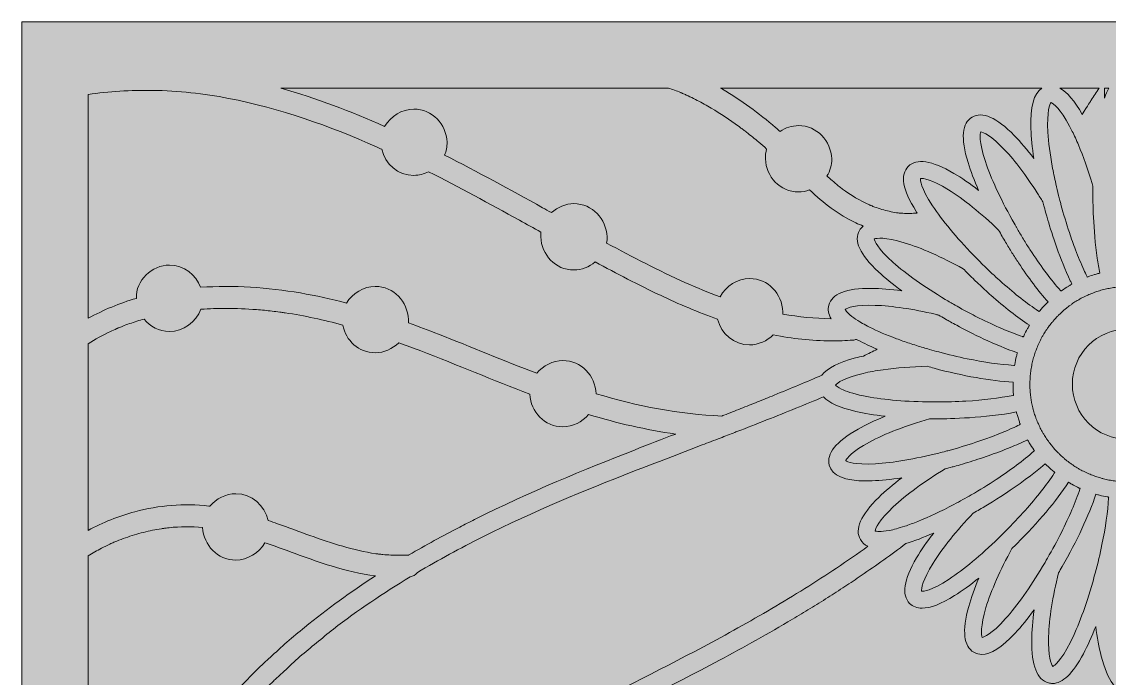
# Model space of a CAD drawing. Extents: x 22 to 978, y -1467 to -33.
# Drawn here: x 21.7 to 491.8, y -316.7 to -32.8 of the extents above; entities that cross this region are included whole.
import ezdxf

# ---------------------------------------------------------------- set-up
doc = ezdxf.new("R2010")
doc.units = 0
doc.header["$MEASUREMENT"] = 0
doc.layers.add('Layer 1', color=7, linetype='Continuous')

# ---------------------------------------------------------------- blocks, each defined once
blk = doc.blocks.new('block 2')
at = {"layer": 'Layer 1', "true_color": 0x9c1c1f}
h = blk.add_hatch(color=244, dxfattribs=at)
h.dxf.hatch_style = 2
h.paths.add_polyline_path([(977.75, -1466.9), (21.7, -1466.9), (21.7, -32.82), (977.75, -32.82)])
at = {"layer": 'Layer 1', "lineweight": 0}
blk.add_lwpolyline([(977.75, -1466.9), (21.7, -1466.9), (21.7, -32.82), (977.75, -32.82), (977.75, -1466.9)], dxfattribs=at)
blk = doc.blocks.new('block 3')
at = {"layer": 'Layer 1', "true_color": 0xf7931d}
h = blk.add_hatch(color=30, dxfattribs=at)
h.dxf.hatch_style = 2
edge = h.paths.add_edge_path()
edge.add_spline(control_points=[(475.89, -189.53), (475.89, -202.69), (486.56, -213.36), (499.72, -213.36), (512.89, -213.36), (523.56, -202.69), (523.56, -189.53), (523.56, -176.37), (512.89, -165.69), (499.72, -165.69), (486.56, -165.69), (475.89, -176.37), (475.89, -189.53)], knot_values=[0, 0, 0, 0, 1, 1, 1, 2, 2, 2, 3, 3, 3, 4, 4, 4, 4], degree=3, periodic=1)
at = {"layer": 'Layer 1', "lineweight": 0}
blk.add_lwpolyline([(21.7, -32.82), (21.7, -1466.9), (977.75, -1466.9), (977.75, -32.82), (21.7, -32.82)], dxfattribs=at)
for points, knots in [([(50.38, -64.25), (59.46, -62.94), (68.77, -62.36), (78.18, -62.5), (89.63, -62.69), (100.19, -63.86), (111.13, -65.95), (133.25, -70.19), (154.97, -77.94), (175.11, -86.94), (175.85, -87.27), (176.58, -87.62), (177.32, -87.95), (178.87, -94.32), (184.26, -99.25), (191.22, -99.25), (193.43, -99.25), (195.61, -98.67), (197.58, -97.66), (210.85, -104.35), (223.9, -111.46), (236.91, -118.64), (239.99, -120.34), (243.08, -122.06), (246.16, -123.77), (246.08, -124.44), (246.03, -125.12), (246.06, -125.81), (246.41, -133.58), (252.36, -140.15), (260.4, -140.15), (263.75, -140.15), (267.03, -138.83), (269.61, -136.68), (278.9, -141.7), (288.27, -146.57), (297.8, -151.1), (305.85, -154.92), (314.11, -158.44), (322.55, -161.44), (324.17, -167.7), (329.51, -172.52), (336.39, -172.52), (340.18, -172.52), (343.88, -170.83), (346.58, -168.17), (354.78, -169.81), (363.11, -170.77), (371.57, -170.81), (374.74, -170.82), (377.91, -170.69), (381.09, -170.46), (381.6, -170.42), (382.1, -170.31), (382.57, -170.14), (382.57, -170.14), (382.58, -170.14), (382.58, -170.14), (382.79, -170.26), (383, -170.38), (383.22, -170.49), (385.67, -171.79), (388.46, -173.09), (391.52, -174.39), (389.6, -175.37), (387.65, -176.35), (385.64, -177.34), (384.44, -177.59), (383.29, -177.87), (382.18, -178.15), (374.79, -180.06), (369.93, -182.56), (367.65, -185.61), (361.1, -188.46), (354.19, -191.34), (346.93, -194.29), (344.58, -195.25), (342.2, -196.2), (339.81, -197.17), (337.4, -198.14), (334.95, -199.16), (332.55, -200.07), (330.15, -201.02), (327.72, -201.98), (325.28, -202.93), (325, -203.05), (324.72, -203.16), (324.43, -203.28), (324.42, -203.28), (324.42, -203.28), (324.42, -203.28), (305.95, -202.62), (287.82, -199), (269.97, -193.63), (269.97, -193.63), (269.97, -193.62), (269.97, -193.62), (269.62, -185.85), (263.67, -179.28), (255.63, -179.28), (251.3, -179.28), (247.09, -181.48), (244.36, -184.82), (230.1, -179.41), (216.05, -173.46), (201.85, -167.91), (197.53, -166.23), (193.2, -164.59), (188.84, -163.01), (188.88, -162.54), (188.89, -162.07), (188.87, -161.59), (188.52, -153.82), (182.56, -147.25), (174.52, -147.25), (169.5, -147.25), (164.64, -150.21), (162.06, -154.49), (155.5, -152.73), (148.88, -151.24), (142.17, -150.09), (127.88, -147.66), (113.39, -146.65), (98.96, -147.64), (96.93, -142.12), (91.91, -138.05), (85.58, -138.05), (78.08, -138.05), (70.9, -144.64), (71.24, -152.39), (71.24, -152.4), (71.24, -152.41), (71.25, -152.42), (64, -154.56), (56.98, -157.4), (50.38, -161.04), (50.38, -161.04), (50.38, -64.25), (50.38, -64.25)], [0, 0, 0, 0, 1, 1, 1, 2, 2, 2, 3, 3, 3, 4, 4, 4, 5, 5, 5, 6, 6, 6, 7, 7, 7, 8, 8, 8, 9, 9, 9, 10, 10, 10, 11, 11, 11, 12, 12, 12, 13, 13, 13, 14, 14, 14, 15, 15, 15, 16, 16, 16, 17, 17, 17, 18, 18, 18, 19, 19, 19, 20, 20, 20, 21, 21, 21, 22, 22, 22, 23, 23, 23, 24, 24, 24, 25, 25, 25, 26, 26, 26, 27, 27, 27, 28, 28, 28, 29, 29, 29, 30, 30, 30, 31, 31, 31, 32, 32, 32, 33, 33, 33, 34, 34, 34, 35, 35, 35, 36, 36, 36, 37, 37, 37, 38, 38, 38, 39, 39, 39, 40, 40, 40, 41, 41, 41, 42, 42, 42, 43, 43, 43, 44, 44, 44, 45, 45, 45, 46, 46, 46, 46]), ([(301.23, -61.5), (303.02, -62.06), (304.78, -62.71), (306.51, -63.41), (306.53, -63.42), (306.55, -63.43), (306.58, -63.44), (306.59, -63.44), (306.6, -63.44), (306.61, -63.45), (306.63, -63.45), (306.65, -63.46), (306.67, -63.47), (306.68, -63.47), (306.68, -63.48), (306.69, -63.48), (306.71, -63.49), (306.73, -63.49), (306.74, -63.51), (306.75, -63.51), (306.75, -63.51), (306.75, -63.51), (306.76, -63.51), (306.78, -63.52), (306.79, -63.53), (306.8, -63.53), (306.81, -63.54), (306.82, -63.54), (306.85, -63.55), (306.87, -63.56), (306.88, -63.57), (306.9, -63.57), (306.91, -63.58), (306.92, -63.58), (306.93, -63.59), (306.94, -63.59), (306.94, -63.59), (307.09, -63.66), (307.23, -63.71), (307.39, -63.78), (307.92, -64.02), (308.45, -64.26), (308.98, -64.51), (310.03, -64.99), (311.09, -65.5), (312.13, -66.02), (314.21, -67.07), (316.27, -68.17), (318.29, -69.33), (322.35, -71.66), (326.27, -74.19), (330.06, -76.91), (330.93, -77.52), (331.78, -78.15), (332.64, -78.78), (333.09, -79.11), (333.54, -79.46), (334, -79.79), (334.22, -79.97), (334.45, -80.14), (334.67, -80.31), (334.67, -80.31), (334.68, -80.31), (334.68, -80.31), (334.68, -80.31), (334.69, -80.31), (334.7, -80.33), (334.73, -80.35), (334.75, -80.37), (334.77, -80.38), (334.79, -80.4), (334.8, -80.41), (334.81, -80.41), (334.83, -80.42), (334.84, -80.44), (334.86, -80.45), (334.89, -80.47), (334.91, -80.49), (334.93, -80.5), (334.93, -80.5), (334.96, -80.53), (334.96, -80.53), (334.97, -80.54), (334.98, -80.55), (334.99, -80.55), (335.01, -80.57), (335.02, -80.59), (335.05, -80.61), (336.83, -82), (338.59, -83.43), (340.33, -84.88), (341.49, -85.85), (342.62, -86.84), (343.74, -87.85), (343.32, -89.19), (343.11, -90.61), (343.18, -92.07), (343.53, -99.84), (349.48, -106.41), (357.52, -106.41), (359.13, -106.41), (360.73, -106.09), (362.24, -105.53), (368.26, -111.11), (374.77, -116.23), (382.23, -119.75), (383.31, -120.25), (384.4, -120.73), (385.49, -121.17), (384.82, -121.7), (384.26, -122.34), (383.83, -123.09), (381.27, -127.53), (383.98, -133.39), (392.12, -140.99), (394.89, -143.57), (398.28, -146.33), (402.12, -149.16), (397.41, -148.51), (393.02, -148.15), (389.13, -148.11), (378.13, -148.01), (371.9, -150.45), (370.59, -155.35), (370.06, -157.3), (370.39, -159.25), (371.57, -161.21), (364.55, -161.15), (357.59, -160.43), (350.72, -159.19), (350.73, -158.86), (350.75, -158.52), (350.73, -158.18), (350.38, -150.41), (344.43, -143.84), (336.39, -143.84), (331.13, -143.84), (326.03, -147.09), (323.57, -151.71), (318.54, -149.87), (313.58, -147.83), (308.7, -145.64), (297.08, -140.43), (285.76, -134.58), (274.55, -128.51), (274.71, -127.63), (274.78, -126.73), (274.74, -125.81), (274.39, -118.04), (268.44, -111.47), (260.4, -111.47), (256.83, -111.47), (253.35, -112.97), (250.7, -115.36), (249.41, -114.64), (248.12, -113.92), (246.83, -113.21), (232.82, -105.45), (218.78, -97.73), (204.5, -90.48), (205.25, -88.75), (205.65, -86.87), (205.56, -84.91), (205.21, -77.14), (199.26, -70.57), (191.22, -70.57), (186.09, -70.57), (181.12, -73.66), (178.59, -78.08), (164, -71.6), (149.05, -65.85), (133.69, -61.5), (133.69, -61.5), (301.23, -61.5), (301.23, -61.5)], [0, 0, 0, 0, 1, 1, 1, 2, 2, 2, 3, 3, 3, 4, 4, 4, 5, 5, 5, 6, 6, 6, 7, 7, 7, 8, 8, 8, 9, 9, 9, 10, 10, 10, 11, 11, 11, 12, 12, 12, 13, 13, 13, 14, 14, 14, 15, 15, 15, 16, 16, 16, 17, 17, 17, 18, 18, 18, 19, 19, 19, 20, 20, 20, 21, 21, 21, 22, 22, 22, 23, 23, 23, 24, 24, 24, 25, 25, 25, 26, 26, 26, 27, 27, 27, 28, 28, 28, 29, 29, 29, 30, 30, 30, 31, 31, 31, 32, 32, 32, 33, 33, 33, 34, 34, 34, 35, 35, 35, 36, 36, 36, 37, 37, 37, 38, 38, 38, 39, 39, 39, 40, 40, 40, 41, 41, 41, 42, 42, 42, 43, 43, 43, 44, 44, 44, 45, 45, 45, 46, 46, 46, 47, 47, 47, 48, 48, 48, 49, 49, 49, 50, 50, 50, 51, 51, 51, 52, 52, 52, 53, 53, 53, 54, 54, 54, 55, 55, 55, 56, 56, 56, 57, 57, 57, 58, 58, 58, 58]), ([(462.76, -61.5), (459.22, -63.83), (457.64, -69.62), (457.96, -79.11), (458.09, -82.91), (458.54, -87.24), (459.26, -91.96), (456.39, -88.17), (453.53, -84.81), (450.8, -82.04), (443.11, -74.2), (436.97, -71.51), (432.58, -74.05), (428.13, -76.61), (427.56, -83.03), (430.81, -93.69), (431.91, -97.32), (433.47, -101.39), (435.39, -105.76), (431.62, -102.84), (428, -100.34), (424.66, -98.36), (415.18, -92.79), (408.56, -91.77), (404.98, -95.36), (401.35, -98.99), (402.46, -105.35), (408.35, -114.79), (408.5, -115.03), (408.65, -115.27), (408.8, -115.51), (407.76, -115.61), (406.72, -115.68), (405.67, -115.7), (404.65, -115.72), (403.65, -115.7), (402.65, -115.65), (402.11, -115.62), (401.57, -115.58), (401.03, -115.52), (400.76, -115.5), (400.5, -115.46), (400.23, -115.43), (400.18, -115.43), (400.13, -115.43), (400.09, -115.43), (400.08, -115.42), (400.07, -115.42), (400.06, -115.42), (400.06, -115.42), (400, -115.42), (400, -115.42), (399.97, -115.41), (399.95, -115.41), (399.93, -115.41), (399.92, -115.4), (399.9, -115.4), (399.89, -115.4), (397.75, -115.04), (395.64, -114.57), (393.55, -113.95), (392.5, -113.64), (391.47, -113.29), (390.45, -112.92), (389.93, -112.73), (389.42, -112.53), (388.92, -112.33), (388.92, -112.33), (388.92, -112.33), (388.91, -112.33), (388.91, -112.33), (388.91, -112.33), (388.9, -112.32), (388.9, -112.32), (388.89, -112.32), (388.89, -112.32), (388.89, -112.32), (388.88, -112.32), (388.88, -112.31), (388.87, -112.31), (388.87, -112.31), (388.86, -112.3), (388.84, -112.3), (388.82, -112.29), (388.79, -112.28), (388.77, -112.26), (388.74, -112.25), (388.7, -112.23), (388.67, -112.21), (388.63, -112.2), (388.59, -112.18), (388.58, -112.18), (388.58, -112.18), (388.57, -112.18), (388.56, -112.18), (388.54, -112.17), (388.53, -112.17), (388.37, -112.09), (388.21, -112.02), (388.17, -112), (384.04, -110.16), (380.14, -107.83), (376.51, -105.15), (376.39, -105.06), (376.07, -104.81), (375.83, -104.64), (375.79, -104.61), (375.75, -104.58), (375.72, -104.56), (375.72, -104.56), (375.71, -104.56), (375.71, -104.55), (375.68, -104.53), (375.66, -104.52), (375.65, -104.51), (375.63, -104.49), (375.61, -104.48), (375.6, -104.47), (375.29, -104.23), (375.01, -103.99), (374.71, -103.76), (373.81, -103.04), (372.92, -102.29), (372.05, -101.52), (371.28, -100.86), (370.53, -100.18), (369.78, -99.49), (371.18, -97.31), (371.98, -94.76), (371.86, -92.07), (371.51, -84.3), (365.56, -77.73), (357.52, -77.73), (354.69, -77.73), (351.91, -78.67), (349.56, -80.25), (348.9, -79.67), (348.25, -79.1), (347.58, -78.53), (340.35, -72.43), (332.73, -66.74), (324.58, -61.93), (324.34, -61.79), (324.1, -61.65), (323.85, -61.5), (323.85, -61.5), (462.76, -61.5), (462.76, -61.5)], [0, 0, 0, 0, 1, 1, 1, 2, 2, 2, 3, 3, 3, 4, 4, 4, 5, 5, 5, 6, 6, 6, 7, 7, 7, 8, 8, 8, 9, 9, 9, 10, 10, 10, 11, 11, 11, 12, 12, 12, 13, 13, 13, 14, 14, 14, 15, 15, 15, 16, 16, 16, 17, 17, 17, 18, 18, 18, 19, 19, 19, 20, 20, 20, 21, 21, 21, 22, 22, 22, 23, 23, 23, 24, 24, 24, 25, 25, 25, 26, 26, 26, 27, 27, 27, 28, 28, 28, 29, 29, 29, 30, 30, 30, 31, 31, 31, 32, 32, 32, 33, 33, 33, 34, 34, 34, 35, 35, 35, 36, 36, 36, 37, 37, 37, 38, 38, 38, 39, 39, 39, 40, 40, 40, 41, 41, 41, 42, 42, 42, 43, 43, 43, 44, 44, 44, 45, 45, 45, 46, 46, 46, 47, 47, 47, 48, 48, 48, 49, 49, 49, 49]), ([(487.52, -61.5), (486.36, -63.23), (485.2, -64.95), (484.07, -66.7), (483.87, -67.03), (482.49, -69.12), (480.2, -72.88), (476.89, -67.06), (473.64, -63.26), (470.51, -61.5), (470.51, -61.5), (487.52, -61.5), (487.52, -61.5)], [0, 0, 0, 0, 1, 1, 1, 2, 2, 2, 3, 3, 3, 4, 4, 4, 4]), ([(491.69, -61.5), (491, -62.73), (490.37, -64.15), (489.78, -65.79), (489.77, -64.36), (489.76, -62.93), (489.77, -61.5), (489.77, -61.5), (491.69, -61.5), (491.69, -61.5)], [0, 0, 0, 0, 1, 1, 1, 2, 2, 2, 3, 3, 3, 3]), ([(466.69, -67.72), (467.71, -68.1), (470.66, -70.45), (474.71, -78.01), (475.09, -78.71), (475.47, -79.46), (475.85, -80.22), (476.76, -82.05), (477.66, -84.01), (478.54, -86.09), (480.64, -91.07), (482.64, -96.72), (484.43, -102.75), (484.55, -103.15), (484.67, -103.55), (484.79, -103.95), (484.77, -104.99), (484.76, -106.03), (484.76, -107.08), (484.76, -109.77), (484.87, -122.58), (486.64, -135.06), (486.94, -137.24), (487.31, -139.42), (487.73, -141.53), (487.22, -141.66), (486.71, -141.79), (486.21, -141.95), (485.95, -142.01), (485.68, -142.09), (485.42, -142.17), (484.5, -142.44), (483.6, -142.74), (482.71, -143.07), (482.59, -143.1), (482.48, -143.16), (482.36, -143.2), (482.3, -143.09), (482.26, -143), (482.2, -142.89), (481.75, -141.99), (481.31, -141.05), (480.86, -140.09), (479.64, -137.41), (478.42, -134.5), (477.25, -131.41), (476.34, -129.03), (475.45, -126.54), (474.6, -123.97), (473.31, -120.09), (472.08, -116.04), (470.98, -111.88), (470.81, -111.27), (470.67, -110.68), (470.52, -110.08), (470.33, -109.35), (470.13, -108.63), (469.95, -107.91), (469.53, -106.22), (469.13, -104.56), (468.77, -102.92), (468.17, -100.31), (467.66, -97.78), (467.21, -95.33), (466.22, -89.94), (465.58, -84.98), (465.33, -80.63), (464.78, -71.22), (466.24, -68.36), (466.69, -67.72)], [0, 0, 0, 0, 1, 1, 1, 2, 2, 2, 3, 3, 3, 4, 4, 4, 5, 5, 5, 6, 6, 6, 7, 7, 7, 8, 8, 8, 9, 9, 9, 10, 10, 10, 11, 11, 11, 12, 12, 12, 13, 13, 13, 14, 14, 14, 15, 15, 15, 16, 16, 16, 17, 17, 17, 18, 18, 18, 19, 19, 19, 20, 20, 20, 21, 21, 21, 22, 22, 22, 23, 23, 23, 23]), ([(463.44, -111.89), (463.6, -112.51), (463.77, -113.14), (463.94, -113.76), (464.15, -114.56), (464.61, -116.25), (465.3, -118.55), (467.14, -124.8), (470.6, -135.52), (475, -144.8), (475.24, -145.29), (475.48, -145.79), (475.72, -146.29), (475.31, -146.52), (474.9, -146.75), (474.49, -146.98), (474.44, -147.02), (474.38, -147.05), (474.33, -147.08), (473.29, -147.71), (472.28, -148.38), (471.28, -149.08), (471.18, -149.16), (471.08, -149.22), (470.98, -149.3), (470.89, -149.2), (470.81, -149.12), (470.73, -149.02), (466.8, -144.56), (462.61, -138.96), (458.49, -132.71), (458.07, -132.07), (457.64, -131.42), (457.22, -130.76), (456.26, -129.27), (455.31, -127.74), (454.36, -126.18), (453.52, -124.8), (452.68, -123.39), (451.85, -121.96), (451.76, -121.78), (451.66, -121.61), (451.56, -121.44), (450.97, -120.42), (450.4, -119.4), (449.85, -118.4), (444.66, -109.06), (440.69, -100.43), (438.32, -93.25), (435.34, -84.3), (436.02, -81.15), (436.29, -80.41), (437.37, -80.52), (440.83, -82.03), (446.7, -88.28), (451.15, -93.02), (455.97, -99.4), (460.65, -106.72), (461.48, -108.03), (462.32, -109.37), (463.15, -110.74), (463.24, -111.12), (463.35, -111.51), (463.44, -111.89)], [0, 0, 0, 0, 1, 1, 1, 2, 2, 2, 3, 3, 3, 4, 4, 4, 5, 5, 5, 6, 6, 6, 7, 7, 7, 8, 8, 8, 9, 9, 9, 10, 10, 10, 11, 11, 11, 12, 12, 12, 13, 13, 13, 14, 14, 14, 15, 15, 15, 16, 16, 16, 17, 17, 17, 18, 18, 18, 19, 19, 19, 20, 20, 20, 21, 21, 21, 21]), ([(410.22, -100.55), (411.28, -100.38), (415.01, -100.94), (422.3, -105.45), (428.81, -109.49), (436.42, -115.62), (444.01, -122.89), (444.51, -123.79), (445.02, -124.7), (445.54, -125.61), (446.03, -126.45), (446.52, -127.28), (447.02, -128.11), (447.93, -129.65), (448.86, -131.17), (449.79, -132.66), (450.74, -134.16), (451.68, -135.63), (452.63, -137.07), (456.91, -143.53), (461.25, -149.31), (465.37, -153.96), (464.99, -154.34), (464.61, -154.71), (464.24, -155.09), (463.38, -155.97), (462.56, -156.88), (461.78, -157.82), (461.7, -157.91), (461.62, -158.01), (461.53, -158.1), (461.43, -158.04), (461.34, -157.97), (461.23, -157.9), (456.41, -154.69), (451.06, -150.5), (445.61, -145.69), (445.47, -145.57), (445.32, -145.45), (445.19, -145.32), (444.14, -144.38), (443.08, -143.43), (442.03, -142.45), (440.86, -141.37), (439.69, -140.26), (438.53, -139.14), (437.69, -138.32), (436.83, -137.49), (436, -136.66), (435.02, -135.67), (434.06, -134.7), (433.13, -133.72), (425.7, -126.05), (419.65, -118.73), (415.49, -112.42), (410.3, -104.55), (410.14, -101.33), (410.22, -100.55)], [0, 0, 0, 0, 1, 1, 1, 2, 2, 2, 3, 3, 3, 4, 4, 4, 5, 5, 5, 6, 6, 6, 7, 7, 7, 8, 8, 8, 9, 9, 9, 10, 10, 10, 11, 11, 11, 12, 12, 12, 13, 13, 13, 14, 14, 14, 15, 15, 15, 16, 16, 16, 17, 17, 17, 18, 18, 18, 19, 19, 19, 19]), ([(428.66, -139.59), (429.38, -140.33), (430.1, -141.07), (430.85, -141.8), (431.79, -142.74), (432.72, -143.66), (433.66, -144.57), (434.82, -145.68), (435.97, -146.78), (437.13, -147.86), (438.32, -148.95), (439.5, -150.03), (440.69, -151.07), (446.47, -156.19), (452.15, -160.63), (457.32, -164.05), (457.05, -164.51), (456.79, -164.98), (456.52, -165.45), (455.93, -166.51), (455.37, -167.6), (454.85, -168.72), (454.8, -168.83), (454.75, -168.95), (454.69, -169.05), (454.58, -169.01), (454.47, -168.98), (454.36, -168.95), (448.73, -167.05), (442.31, -164.3), (435.63, -160.95), (434.45, -160.36), (433.27, -159.76), (432.08, -159.14), (430.59, -158.35), (429.1, -157.54), (427.6, -156.71), (426.57, -156.12), (425.52, -155.55), (424.48, -154.95), (424.07, -154.71), (423.66, -154.47), (423.25, -154.22), (422.48, -153.77), (421.71, -153.32), (420.96, -152.86), (411.8, -147.37), (404.04, -141.88), (398.4, -136.85), (391.36, -130.58), (390.37, -127.53), (390.24, -126.75), (391.22, -126.31), (394.97, -125.88), (403.18, -128.36), (410.51, -130.57), (419.45, -134.52), (428.66, -139.59)], [0, 0, 0, 0, 1, 1, 1, 2, 2, 2, 3, 3, 3, 4, 4, 4, 5, 5, 5, 6, 6, 6, 7, 7, 7, 8, 8, 8, 9, 9, 9, 10, 10, 10, 11, 11, 11, 12, 12, 12, 13, 13, 13, 14, 14, 14, 15, 15, 15, 16, 16, 16, 17, 17, 17, 18, 18, 18, 19, 19, 19, 19]), ([(489.48, -148.6), (490.23, -148.41), (491, -148.25), (491.76, -148.1), (492.21, -148.02), (492.65, -147.93), (493.09, -147.86), (493.86, -147.74), (494.65, -147.63), (495.43, -147.55), (495.88, -147.51), (496.33, -147.48), (496.78, -147.45), (497.54, -147.4), (498.31, -147.37), (499.08, -147.35), (499.29, -147.35), (499.51, -147.34), (499.72, -147.34), (499.97, -147.34), (500.21, -147.35), (500.45, -147.36), (501.23, -147.37), (501.99, -147.41), (502.75, -147.45), (503.2, -147.49), (503.65, -147.52), (504.1, -147.57), (504.89, -147.64), (505.67, -147.75), (506.45, -147.87), (506.89, -147.95), (507.33, -148.03), (507.77, -148.11), (508.55, -148.27), (509.3, -148.43), (510.06, -148.62), (510.48, -148.72), (510.89, -148.85), (511.31, -148.96), (512.07, -149.18), (512.8, -149.41), (513.54, -149.67), (513.97, -149.82), (514.39, -149.98), (514.81, -150.14), (515.55, -150.42), (516.27, -150.72), (516.99, -151.05), (517.4, -151.23), (517.81, -151.42), (518.21, -151.61), (518.42, -151.72), (518.63, -151.82), (518.83, -151.93), (519.32, -152.18), (519.81, -152.43), (520.29, -152.7), (520.66, -152.91), (521.04, -153.13), (521.41, -153.35), (522.08, -153.75), (522.74, -154.17), (523.39, -154.61), (523.76, -154.86), (524.12, -155.13), (524.49, -155.4), (524.59, -155.47), (524.71, -155.55), (524.81, -155.63), (525.34, -156.02), (525.85, -156.42), (526.36, -156.83), (526.7, -157.12), (527.05, -157.42), (527.39, -157.71), (527.97, -158.22), (528.54, -158.73), (529.08, -159.27), (529.4, -159.58), (529.72, -159.89), (530.02, -160.21), (530.57, -160.77), (531.09, -161.34), (531.6, -161.93), (531.7, -162.05), (531.82, -162.18), (531.92, -162.3), (532.11, -162.52), (532.3, -162.75), (532.48, -162.97), (532.98, -163.58), (533.44, -164.2), (533.91, -164.84), (534.17, -165.21), (534.44, -165.57), (534.7, -165.94), (535.13, -166.58), (535.55, -167.24), (535.94, -167.91), (536.17, -168.29), (536.38, -168.67), (536.59, -169.04), (536.97, -169.72), (537.34, -170.42), (537.68, -171.12), (537.88, -171.53), (538.06, -171.94), (538.24, -172.35), (538.57, -173.07), (538.86, -173.78), (539.15, -174.53), (539.31, -174.95), (539.47, -175.37), (539.61, -175.8), (539.87, -176.54), (540.1, -177.27), (540.31, -178.03), (540.43, -178.45), (540.55, -178.86), (540.65, -179.28), (540.84, -180.04), (541.01, -180.8), (541.15, -181.57), (541.24, -182.01), (541.32, -182.45), (541.39, -182.89), (541.48, -183.45), (541.55, -183.99), (541.62, -184.56), (541.64, -184.79), (541.68, -185.01), (541.7, -185.24), (541.74, -185.69), (541.77, -186.14), (541.8, -186.58), (541.86, -187.36), (541.9, -188.14), (541.91, -188.93), (541.91, -189.13), (541.91, -189.33), (541.91, -189.53), (541.91, -189.78), (541.91, -190.02), (541.9, -190.26), (541.89, -191.03), (541.85, -191.8), (541.8, -192.56), (541.76, -193.01), (541.73, -193.46), (541.69, -193.91), (541.69, -193.94), (541.69, -193.97), (541.68, -194), (541.6, -194.76), (541.49, -195.5), (541.38, -196.25), (541.3, -196.7), (541.23, -197.14), (541.14, -197.58), (540.99, -198.35), (540.82, -199.11), (540.63, -199.86), (540.57, -200.12), (540.5, -200.37), (540.43, -200.62), (540.39, -200.78), (540.34, -200.94), (540.29, -201.12), (540.07, -201.87), (539.84, -202.62), (539.58, -203.34), (539.43, -203.77), (539.28, -204.2), (539.11, -204.62), (538.84, -205.35), (538.53, -206.08), (538.21, -206.8), (538.02, -207.21), (537.84, -207.62), (537.64, -208.02), (537.3, -208.73), (536.92, -209.42), (536.55, -210.09), (536.34, -210.47), (536.12, -210.85), (535.9, -211.21), (535.5, -211.88), (535.08, -212.54), (534.64, -213.19), (534.39, -213.56), (534.12, -213.93), (533.86, -214.29), (533.4, -214.93), (532.92, -215.55), (532.42, -216.16), (532.13, -216.51), (531.84, -216.85), (531.54, -217.2), (531.03, -217.78), (530.5, -218.35), (529.96, -218.92), (529.65, -219.23), (529.33, -219.55), (529.02, -219.86), (528.46, -220.39), (527.9, -220.91), (527.33, -221.4), (526.98, -221.7), (526.64, -222), (526.28, -222.28), (525.67, -222.78), (525.05, -223.25), (524.41, -223.72), (524.05, -223.98), (523.68, -224.24), (523.31, -224.5), (522.66, -224.93), (522, -225.35), (521.33, -225.75), (520.97, -225.97), (520.59, -226.18), (520.21, -226.39), (519.53, -226.78), (518.84, -227.14), (518.14, -227.48), (517.74, -227.69), (517.32, -227.87), (516.9, -228.05), (516.19, -228.37), (515.47, -228.67), (514.72, -228.96), (514.3, -229.12), (513.88, -229.27), (513.45, -229.42), (512.74, -229.66), (512, -229.89), (511.25, -230.1), (510.83, -230.23), (510.4, -230.35), (509.97, -230.46), (509.22, -230.65), (508.45, -230.81), (507.69, -230.95), (507.24, -231.04), (506.8, -231.13), (506.36, -231.19), (505.58, -231.32), (504.8, -231.42), (504.02, -231.51), (503.57, -231.55), (503.12, -231.58), (502.67, -231.61), (501.9, -231.66), (501.14, -231.69), (500.36, -231.71), (500.15, -231.71), (499.93, -231.72), (499.72, -231.72), (499.48, -231.72), (499.24, -231.71), (499, -231.7), (498.22, -231.69), (497.46, -231.65), (496.69, -231.61), (496.24, -231.57), (495.79, -231.54), (495.35, -231.5), (494.56, -231.41), (493.78, -231.31), (493, -231.18), (492.55, -231.11), (492.11, -231.03), (491.67, -230.95), (490.9, -230.79), (490.14, -230.63), (489.39, -230.44), (488.96, -230.32), (488.53, -230.21), (488.1, -230.08), (487.36, -229.87), (486.63, -229.64), (485.91, -229.39), (485.48, -229.23), (485.06, -229.08), (484.64, -228.92), (483.9, -228.64), (483.17, -228.34), (482.46, -228.01), (482.05, -227.83), (481.64, -227.65), (481.23, -227.45), (480.53, -227.1), (479.84, -226.73), (479.16, -226.36), (478.77, -226.14), (478.39, -225.92), (478, -225.69), (477.34, -225.3), (476.7, -224.87), (476.06, -224.44), (475.69, -224.2), (475.33, -223.93), (474.96, -223.66), (474.32, -223.2), (473.7, -222.72), (473.09, -222.23), (472.74, -221.94), (472.4, -221.64), (472.06, -221.35), (471.48, -220.84), (470.92, -220.32), (470.36, -219.79), (470.05, -219.48), (469.73, -219.17), (469.43, -218.85), (468.88, -218.29), (468.36, -217.71), (467.85, -217.13), (467.55, -216.79), (467.26, -216.44), (466.97, -216.09), (466.47, -215.48), (466, -214.86), (465.54, -214.21), (465.28, -213.85), (465.01, -213.49), (464.75, -213.11), (464.32, -212.46), (463.9, -211.81), (463.5, -211.14), (463.28, -210.77), (463.07, -210.39), (462.86, -210.02), (462.48, -209.34), (462.11, -208.64), (461.77, -207.94), (461.57, -207.54), (461.39, -207.12), (461.2, -206.71), (460.88, -205.99), (460.58, -205.28), (460.3, -204.53), (460.13, -204.11), (459.98, -203.69), (459.84, -203.26), (459.82, -203.2), (459.79, -203.13), (459.77, -203.07), (459.54, -202.4), (459.33, -201.72), (459.14, -201.03), (459.02, -200.61), (458.9, -200.2), (458.8, -199.78), (458.6, -199.02), (458.44, -198.26), (458.3, -197.49), (458.27, -197.37), (458.25, -197.23), (458.23, -197.11), (458.16, -196.8), (458.11, -196.48), (458.06, -196.16), (457.94, -195.39), (457.83, -194.61), (457.74, -193.82), (457.71, -193.37), (457.68, -192.92), (457.65, -192.47), (457.59, -191.7), (457.55, -190.92), (457.54, -190.13), (457.54, -189.93), (457.53, -189.73), (457.53, -189.53), (457.53, -189.53), (457.53, -189.53), (457.53, -189.52), (457.53, -189.28), (457.54, -189.04), (457.55, -188.8), (457.56, -188.03), (457.6, -187.26), (457.65, -186.5), (457.69, -186.05), (457.72, -185.6), (457.75, -185.15), (457.84, -184.37), (457.94, -183.58), (458.07, -182.81), (458.15, -182.36), (458.22, -181.92), (458.31, -181.48), (458.46, -180.7), (458.62, -179.95), (458.81, -179.19), (458.92, -178.77), (459.04, -178.36), (459.16, -177.94), (459.38, -177.19), (459.61, -176.45), (459.87, -175.71), (460.02, -175.28), (460.17, -174.86), (460.33, -174.44), (460.61, -173.71), (460.92, -172.98), (461.24, -172.26), (461.42, -171.85), (461.62, -171.44), (461.81, -171.04), (462.15, -170.33), (462.52, -169.64), (462.9, -168.96), (463.12, -168.58), (463.34, -168.19), (463.57, -167.82), (463.96, -167.16), (464.38, -166.51), (464.81, -165.87), (465.06, -165.49), (465.33, -165.13), (465.59, -164.77), (466.05, -164.13), (466.53, -163.51), (467.03, -162.89), (467.31, -162.55), (467.61, -162.21), (467.91, -161.86), (468.42, -161.28), (468.95, -160.7), (469.48, -160.14), (469.8, -159.82), (470.11, -159.52), (470.43, -159.2), (470.8, -158.84), (471.19, -158.48), (471.58, -158.12), (471.76, -157.97), (471.94, -157.81), (472.12, -157.65), (472.47, -157.36), (472.81, -157.06), (473.17, -156.78), (473.78, -156.28), (474.4, -155.81), (475.04, -155.34), (475.4, -155.08), (475.77, -154.81), (476.14, -154.56), (476.73, -154.16), (477.32, -153.78), (477.94, -153.41), (477.98, -153.38), (478.03, -153.35), (478.08, -153.32), (478.46, -153.09), (478.85, -152.87), (479.24, -152.66), (479.91, -152.28), (480.61, -151.92), (481.31, -151.57), (481.72, -151.37), (482.13, -151.19), (482.54, -151.01), (482.9, -150.85), (483.25, -150.68), (483.61, -150.54), (483.99, -150.39), (484.35, -150.24), (484.72, -150.1), (485.14, -149.94), (485.56, -149.79), (486, -149.64), (486.73, -149.38), (487.47, -149.16), (488.22, -148.94), (488.64, -148.82), (489.05, -148.71), (489.48, -148.6)], [0, 0, 0, 0, 1, 1, 1, 2, 2, 2, 3, 3, 3, 4, 4, 4, 5, 5, 5, 6, 6, 6, 7, 7, 7, 8, 8, 8, 9, 9, 9, 10, 10, 10, 11, 11, 11, 12, 12, 12, 13, 13, 13, 14, 14, 14, 15, 15, 15, 16, 16, 16, 17, 17, 17, 18, 18, 18, 19, 19, 19, 20, 20, 20, 21, 21, 21, 22, 22, 22, 23, 23, 23, 24, 24, 24, 25, 25, 25, 26, 26, 26, 27, 27, 27, 28, 28, 28, 29, 29, 29, 30, 30, 30, 31, 31, 31, 32, 32, 32, 33, 33, 33, 34, 34, 34, 35, 35, 35, 36, 36, 36, 37, 37, 37, 38, 38, 38, 39, 39, 39, 40, 40, 40, 41, 41, 41, 42, 42, 42, 43, 43, 43, 44, 44, 44, 45, 45, 45, 46, 46, 46, 47, 47, 47, 48, 48, 48, 49, 49, 49, 50, 50, 50, 51, 51, 51, 52, 52, 52, 53, 53, 53, 54, 54, 54, 55, 55, 55, 56, 56, 56, 57, 57, 57, 58, 58, 58, 59, 59, 59, 60, 60, 60, 61, 61, 61, 62, 62, 62, 63, 63, 63, 64, 64, 64, 65, 65, 65, 66, 66, 66, 67, 67, 67, 68, 68, 68, 69, 69, 69, 70, 70, 70, 71, 71, 71, 72, 72, 72, 73, 73, 73, 74, 74, 74, 75, 75, 75, 76, 76, 76, 77, 77, 77, 78, 78, 78, 79, 79, 79, 80, 80, 80, 81, 81, 81, 82, 82, 82, 83, 83, 83, 84, 84, 84, 85, 85, 85, 86, 86, 86, 87, 87, 87, 88, 88, 88, 89, 89, 89, 90, 90, 90, 91, 91, 91, 92, 92, 92, 93, 93, 93, 94, 94, 94, 95, 95, 95, 96, 96, 96, 97, 97, 97, 98, 98, 98, 99, 99, 99, 100, 100, 100, 101, 101, 101, 102, 102, 102, 103, 103, 103, 104, 104, 104, 105, 105, 105, 106, 106, 106, 107, 107, 107, 108, 108, 108, 109, 109, 109, 110, 110, 110, 111, 111, 111, 112, 112, 112, 113, 113, 113, 114, 114, 114, 115, 115, 115, 116, 116, 116, 117, 117, 117, 118, 118, 118, 119, 119, 119, 120, 120, 120, 121, 121, 121, 122, 122, 122, 123, 123, 123, 124, 124, 124, 125, 125, 125, 126, 126, 126, 127, 127, 127, 128, 128, 128, 129, 129, 129, 130, 130, 130, 131, 131, 131, 132, 132, 132, 133, 133, 133, 134, 134, 134, 135, 135, 135, 136, 136, 136, 137, 137, 137, 138, 138, 138, 139, 139, 139, 140, 140, 140, 141, 141, 141, 142, 142, 142, 143, 143, 143, 144, 144, 144, 145, 145, 145, 146, 146, 146, 147, 147, 147, 148, 148, 148, 149, 149, 149, 150, 150, 150, 151, 151, 151, 152, 152, 152, 153, 153, 153, 154, 154, 154, 155, 155, 155, 156, 156, 156, 157, 157, 157, 158, 158, 158, 159, 159, 159, 160, 160, 160, 160]), ([(50.38, -172.06), (53.48, -170.09), (56.69, -168.32), (60, -166.76), (60.91, -166.33), (61.82, -165.91), (62.74, -165.5), (62.88, -165.45), (63.02, -165.38), (63.16, -165.32), (63.16, -165.32), (63.16, -165.32), (63.17, -165.31), (63.18, -165.31), (63.19, -165.31), (63.2, -165.3), (63.21, -165.3), (63.23, -165.29), (63.25, -165.28), (63.25, -165.28), (63.26, -165.28), (63.26, -165.28), (63.26, -165.27), (63.27, -165.27), (63.28, -165.27), (63.3, -165.26), (63.32, -165.25), (63.36, -165.24), (63.38, -165.24), (63.39, -165.23), (63.41, -165.22), (63.48, -165.19), (63.54, -165.16), (63.58, -165.15), (64.12, -164.93), (64.64, -164.71), (65.18, -164.51), (67.26, -163.7), (69.37, -162.96), (71.49, -162.28), (72.51, -161.96), (73.53, -161.65), (74.56, -161.36), (77.14, -164.61), (81.02, -166.73), (85.58, -166.73), (91.48, -166.73), (97.16, -162.64), (99.17, -157.14), (102.79, -156.89), (106.43, -156.77), (110.06, -156.77), (114.45, -156.77), (118.84, -156.95), (123.23, -157.29), (125.48, -157.46), (127.73, -157.67), (129.97, -157.93), (131.05, -158.06), (132.13, -158.19), (133.21, -158.33), (133.21, -158.33), (133.22, -158.33), (133.23, -158.33), (133.23, -158.33), (133.25, -158.33), (133.28, -158.34), (133.29, -158.34), (133.29, -158.34), (133.3, -158.34), (133.31, -158.34), (133.33, -158.34), (133.35, -158.35), (133.35, -158.35), (133.38, -158.35), (133.38, -158.35), (133.39, -158.35), (133.4, -158.35), (133.41, -158.36), (133.42, -158.35), (133.43, -158.36), (133.45, -158.36), (133.46, -158.36), (133.48, -158.36), (133.49, -158.37), (133.64, -158.39), (133.81, -158.41), (133.87, -158.42), (134.44, -158.51), (135.02, -158.58), (135.59, -158.67), (144.01, -159.93), (152.3, -161.75), (160.49, -163.98), (161.81, -170.65), (167.33, -175.93), (174.52, -175.93), (178.28, -175.93), (181.96, -174.27), (184.66, -171.64), (187.86, -172.78), (191.04, -173.96), (194.22, -175.17), (210, -181.18), (225.52, -187.83), (241.31, -193.84), (241.75, -201.51), (247.66, -207.96), (255.63, -207.96), (259.87, -207.96), (264.01, -205.85), (266.74, -202.62), (279.08, -206.34), (291.65, -209.29), (304.41, -211.06), (298.54, -213.34), (292.6, -215.65), (286.58, -217.98), (264.94, -226.51), (241.65, -235.91), (217.45, -248.03), (215.31, -249.12), (213.18, -250.2), (211.04, -251.28), (203.65, -255.08), (196.32, -259.11), (189.1, -263.37), (189.1, -263.38), (189.09, -263.38), (189.08, -263.39), (189, -263.39), (188.93, -263.38), (188.85, -263.39), (186.32, -263.53), (183.78, -263.54), (181.25, -263.42), (180.09, -263.36), (178.93, -263.28), (177.78, -263.17), (177.17, -263.11), (176.57, -263.05), (175.96, -262.97), (175.73, -262.95), (175.5, -262.92), (175.27, -262.89), (175.08, -262.86), (174.89, -262.83), (174.71, -262.81), (169.9, -262.09), (165.16, -260.97), (160.49, -259.62), (150.91, -256.86), (141.65, -253.17), (132.26, -249.85), (130.91, -249.37), (129.54, -248.91), (128.18, -248.45), (126.72, -241.95), (121.27, -236.87), (114.21, -236.87), (109.93, -236.87), (105.75, -239.02), (103.02, -242.31), (102.87, -242.29), (102.73, -242.26), (102.58, -242.24), (91.88, -240.88), (81.01, -241.91), (70.6, -244.68), (63.54, -246.55), (56.75, -249.26), (50.38, -252.74), (50.38, -252.74), (50.38, -172.06), (50.38, -172.06)], [0, 0, 0, 0, 1, 1, 1, 2, 2, 2, 3, 3, 3, 4, 4, 4, 5, 5, 5, 6, 6, 6, 7, 7, 7, 8, 8, 8, 9, 9, 9, 10, 10, 10, 11, 11, 11, 12, 12, 12, 13, 13, 13, 14, 14, 14, 15, 15, 15, 16, 16, 16, 17, 17, 17, 18, 18, 18, 19, 19, 19, 20, 20, 20, 21, 21, 21, 22, 22, 22, 23, 23, 23, 24, 24, 24, 25, 25, 25, 26, 26, 26, 27, 27, 27, 28, 28, 28, 29, 29, 29, 30, 30, 30, 31, 31, 31, 32, 32, 32, 33, 33, 33, 34, 34, 34, 35, 35, 35, 36, 36, 36, 37, 37, 37, 38, 38, 38, 39, 39, 39, 40, 40, 40, 41, 41, 41, 42, 42, 42, 43, 43, 43, 44, 44, 44, 45, 45, 45, 46, 46, 46, 47, 47, 47, 48, 48, 48, 49, 49, 49, 50, 50, 50, 51, 51, 51, 52, 52, 52, 53, 53, 53, 54, 54, 54, 55, 55, 55, 56, 56, 56, 57, 57, 57, 58, 58, 58, 58]), ([(418.14, -159.68), (419.03, -160.21), (419.93, -160.73), (420.84, -161.26), (420.99, -161.34), (421.18, -161.46), (421.39, -161.57), (422.33, -162.11), (423.89, -162.99), (425.9, -164.07), (432.05, -167.38), (442.42, -172.63), (452.16, -175.92), (452.02, -176.43), (451.87, -176.93), (451.74, -177.44), (451.44, -178.62), (451.19, -179.83), (450.98, -181.04), (450.97, -181.16), (450.95, -181.28), (450.92, -181.4), (450.8, -181.4), (450.7, -181.39), (450.57, -181.38), (444.64, -181.01), (437.72, -180.02), (430.39, -178.52), (426.39, -177.68), (422.26, -176.72), (418.1, -175.6), (416.76, -175.25), (415.45, -174.87), (414.15, -174.5), (413.25, -174.24), (412.35, -173.98), (411.48, -173.73), (409.44, -173.11), (407.47, -172.49), (405.55, -171.85), (403.59, -171.2), (401.7, -170.54), (399.87, -169.86), (395.52, -168.25), (391.6, -166.56), (388.22, -164.87), (387.08, -164.3), (386.07, -163.75), (385.16, -163.24), (385.16, -163.24), (385.15, -163.24), (385.15, -163.24), (383.63, -162.37), (382.41, -161.59), (381.44, -160.89), (381.44, -160.89), (381.43, -160.89), (381.43, -160.89), (378.71, -158.95), (377.93, -157.68), (377.72, -157.22), (378.55, -156.55), (382.06, -155.16), (390.64, -155.43), (397.9, -155.66), (406.97, -157.02), (416.59, -159.3), (417.11, -159.42), (417.63, -159.55), (418.14, -159.68)], [0, 0, 0, 0, 1, 1, 1, 2, 2, 2, 3, 3, 3, 4, 4, 4, 5, 5, 5, 6, 6, 6, 7, 7, 7, 8, 8, 8, 9, 9, 9, 10, 10, 10, 11, 11, 11, 12, 12, 12, 13, 13, 13, 14, 14, 14, 15, 15, 15, 16, 16, 16, 17, 17, 17, 18, 18, 18, 19, 19, 19, 20, 20, 20, 21, 21, 21, 22, 22, 22, 23, 23, 23, 23]), ([(475.89, -189.53), (475.89, -202.69), (486.56, -213.36), (499.72, -213.36), (512.89, -213.36), (523.56, -202.69), (523.56, -189.53), (523.56, -176.37), (512.89, -165.69), (499.72, -165.69), (486.56, -165.69), (475.89, -176.37), (475.89, -189.53)], [0, 0, 0, 0, 1, 1, 1, 2, 2, 2, 3, 3, 3, 4, 4, 4, 4]), ([(413.2, -181.8), (414.2, -182.09), (415.2, -182.37), (416.21, -182.64), (428.59, -185.95), (440.58, -188.08), (450.27, -188.67), (450.26, -188.96), (450.24, -189.24), (450.24, -189.53), (450.24, -189.78), (450.26, -190.03), (450.26, -190.28), (450.28, -191.51), (450.34, -192.73), (450.45, -193.94), (450.46, -194.06), (450.47, -194.19), (450.48, -194.31), (450.36, -194.34), (450.26, -194.36), (450.14, -194.39), (444.31, -195.56), (437.37, -196.39), (429.9, -196.83), (425.82, -197.07), (421.59, -197.2), (417.27, -197.2), (415.89, -197.2), (414.52, -197.19), (413.17, -197.17), (402.49, -196.99), (393.04, -196.1), (385.64, -194.57), (380.84, -193.58), (377.9, -192.52), (376.11, -191.65), (374.44, -190.85), (373.75, -190.2), (373.52, -189.9), (374.15, -189.03), (377.18, -186.79), (385.52, -184.83), (388.12, -184.21), (390.99, -183.7), (394.07, -183.26), (399.85, -182.44), (406.36, -181.95), (413.2, -181.8)], [0, 0, 0, 0, 1, 1, 1, 2, 2, 2, 3, 3, 3, 4, 4, 4, 5, 5, 5, 6, 6, 6, 7, 7, 7, 8, 8, 8, 9, 9, 9, 10, 10, 10, 11, 11, 11, 12, 12, 12, 13, 13, 13, 14, 14, 14, 15, 15, 15, 16, 16, 16, 16]), ([(42.22, -535.66), (42.15, -534.37), (42.15, -533.04), (42.16, -531.63), (42.17, -530.24), (42.17, -528.78), (42.18, -527.25), (42.21, -524.2), (42.23, -520.89), (42.33, -517.33), (42.54, -513.81), (42.78, -510.05), (43.08, -506.05), (44.16, -493.06), (46.26, -477.65), (50.38, -460.49), (51.32, -456.59), (52.37, -452.59), (53.53, -448.51), (54.62, -444.89), (55.76, -441.14), (56.94, -437.28), (57.5, -435.33), (58.25, -433.43), (58.94, -431.46), (59.65, -429.49), (60.38, -427.5), (61.12, -425.47), (61.86, -423.46), (62.61, -421.39), (63.4, -419.33), (64.27, -417.28), (65.15, -415.21), (66.04, -413.12), (66.94, -411.03), (67.86, -408.91), (68.78, -406.75), (69.26, -405.68), (69.71, -404.59), (70.22, -403.51), (70.73, -402.45), (71.26, -401.38), (71.79, -400.31), (72.87, -398.15), (73.95, -395.97), (75.04, -393.77), (75.59, -392.67), (76.14, -391.56), (76.71, -390.45), (77.26, -389.33), (77.84, -388.22), (78.47, -387.13), (80.94, -382.74), (83.51, -378.26), (86.15, -373.69), (88.98, -369.25), (91.93, -364.74), (94.96, -360.16), (95.7, -358.99), (96.54, -357.9), (97.35, -356.77), (98.17, -355.65), (98.99, -354.52), (99.83, -353.4), (101.5, -351.15), (103.19, -348.87), (104.89, -346.59), (105.32, -346.02), (105.73, -345.43), (106.18, -344.88), (106.18, -344.88), (107.56, -343.21), (107.56, -343.21), (108.48, -342.11), (109.41, -341), (110.33, -339.88), (112.22, -337.65), (114.1, -335.4), (116, -333.14), (116.94, -332), (117.96, -330.91), (119, -329.82), (120.03, -328.73), (121.06, -327.64), (122.1, -326.54), (124.2, -324.36), (126.31, -322.15), (128.43, -319.94), (129.47, -318.82), (130.61, -317.81), (131.72, -316.76), (132.85, -315.71), (133.97, -314.67), (135.1, -313.62), (137.37, -311.53), (139.66, -309.43), (141.95, -307.31), (144.3, -305.31), (146.7, -303.35), (149.11, -301.35), (151.53, -299.38), (153.95, -297.33), (156.43, -295.43), (166.98, -287.31), (178.09, -279.79), (189.56, -272.85), (190.8, -272.61), (191.95, -271.93), (192.72, -270.96), (201.9, -265.5), (211.28, -260.4), (220.78, -255.64), (243.31, -244.34), (265.3, -235.37), (285.89, -227.31), (296.19, -223.29), (306.21, -219.5), (315.83, -215.81), (318.45, -214.79), (321.1, -213.8), (323.7, -212.81), (325.83, -212), (327.93, -211.18), (329.99, -210.36), (330.29, -210.24), (330.6, -210.12), (330.9, -210), (335.2, -208.32), (339.45, -206.73), (343.73, -205), (352.36, -201.57), (360.54, -198.28), (368.29, -195.01), (370.76, -197.63), (375.39, -199.7), (382.26, -201.3), (385.95, -202.15), (390.27, -202.84), (395.01, -203.36), (390.6, -205.16), (386.62, -207.04), (383.24, -208.96), (373.67, -214.37), (369.48, -219.6), (370.8, -224.49), (372.02, -229.09), (377.32, -231.34), (386.95, -231.34), (387.71, -231.34), (388.5, -231.32), (389.31, -231.29), (393.11, -231.17), (397.44, -230.72), (402.16, -229.99), (398.36, -232.87), (395.01, -235.73), (392.24, -238.45), (384.4, -246.15), (381.71, -252.28), (384.24, -256.67), (385, -257.98), (386.1, -258.96), (387.54, -259.6), (383.1, -262.78), (378.57, -265.91), (373.98, -269), (369.54, -271.95), (364.9, -274.91), (360.23, -277.91), (355.55, -280.81), (350.8, -283.65), (345.96, -286.55), (341.15, -289.34), (336.27, -292.14), (331.32, -294.91), (326.41, -297.62), (321.4, -300.36), (316.39, -303.03), (296.33, -313.72), (275.81, -323.85), (255.68, -334.07), (254.42, -334.7), (253.16, -335.33), (251.9, -335.96), (250.66, -336.6), (249.43, -337.24), (248.2, -337.88), (245.74, -339.15), (243.29, -340.41), (240.84, -341.67), (238.36, -342.89), (236.05, -344.21), (233.67, -345.46), (231.29, -346.72), (228.92, -347.97), (226.57, -349.21), (224.28, -350.49), (221.99, -351.77), (219.72, -353.04), (218.58, -353.66), (217.44, -354.3), (216.3, -354.92), (215.16, -355.54), (214.02, -356.16), (212.95, -356.82), (210.75, -358.11), (208.57, -359.39), (206.39, -360.67), (205.3, -361.3), (204.21, -361.93), (203.12, -362.57), (202.01, -363.19), (201.01, -363.88), (199.95, -364.52), (193.55, -368.45), (187.42, -372.44), (181.53, -376.51), (171.87, -383.19), (162.84, -390.11), (154.23, -397.42), (140.43, -409.12), (128.01, -421.31), (117.07, -433.27), (106.24, -445.28), (96.82, -456.96), (88.76, -467.62), (86.13, -471.15), (83.61, -474.63), (81.2, -478.06), (67.64, -497.34), (57.48, -514.68), (50.38, -527.72), (47.17, -533.62), (44.58, -538.64), (42.57, -542.56), (42.47, -540.52), (42.36, -538.21), (42.22, -535.66)], [0, 0, 0, 0, 1, 1, 1, 2, 2, 2, 3, 3, 3, 4, 4, 4, 5, 5, 5, 6, 6, 6, 7, 7, 7, 8, 8, 8, 9, 9, 9, 10, 10, 10, 11, 11, 11, 12, 12, 12, 13, 13, 13, 14, 14, 14, 15, 15, 15, 16, 16, 16, 17, 17, 17, 18, 18, 18, 19, 19, 19, 20, 20, 20, 21, 21, 21, 22, 22, 22, 23, 23, 23, 24, 24, 24, 25, 25, 25, 26, 26, 26, 27, 27, 27, 28, 28, 28, 29, 29, 29, 30, 30, 30, 31, 31, 31, 32, 32, 32, 33, 33, 33, 34, 34, 34, 35, 35, 35, 36, 36, 36, 37, 37, 37, 38, 38, 38, 39, 39, 39, 40, 40, 40, 41, 41, 41, 42, 42, 42, 43, 43, 43, 44, 44, 44, 45, 45, 45, 46, 46, 46, 47, 47, 47, 48, 48, 48, 49, 49, 49, 50, 50, 50, 51, 51, 51, 52, 52, 52, 53, 53, 53, 54, 54, 54, 55, 55, 55, 56, 56, 56, 57, 57, 57, 58, 58, 58, 59, 59, 59, 60, 60, 60, 61, 61, 61, 62, 62, 62, 63, 63, 63, 64, 64, 64, 65, 65, 65, 66, 66, 66, 67, 67, 67, 68, 68, 68, 69, 69, 69, 70, 70, 70, 71, 71, 71, 72, 72, 72, 73, 73, 73, 74, 74, 74, 75, 75, 75, 76, 76, 76, 77, 77, 77, 78, 78, 78, 79, 79, 79, 79]), ([(414.15, -204.46), (415.18, -204.48), (416.22, -204.49), (417.27, -204.49), (420.24, -204.49), (435.55, -204.37), (449.13, -202.01), (450, -201.86), (450.87, -201.7), (451.72, -201.53), (451.85, -202.03), (451.99, -202.54), (452.14, -203.05), (452.31, -203.68), (452.5, -204.31), (452.71, -204.93), (452.89, -205.47), (453.06, -206.01), (453.26, -206.55), (453.3, -206.66), (453.36, -206.78), (453.39, -206.89), (453.29, -206.95), (453.19, -207), (453.09, -207.05), (452.07, -207.55), (451.02, -208.06), (449.93, -208.55), (447.16, -209.82), (444.16, -211.05), (440.96, -212.25), (438.78, -213.08), (436.51, -213.88), (434.17, -214.65), (430.29, -215.94), (426.23, -217.17), (422.07, -218.28), (421.8, -218.35), (421.52, -218.42), (421.24, -218.49), (420.19, -218.77), (419.14, -219.04), (418.11, -219.3), (407.74, -221.89), (398.37, -223.49), (390.83, -223.93), (381.41, -224.48), (378.55, -223.01), (377.91, -222.56), (378.3, -221.55), (380.65, -218.59), (388.2, -214.54), (394.95, -210.93), (404.06, -207.4), (414.15, -204.46)], [0, 0, 0, 0, 1, 1, 1, 2, 2, 2, 3, 3, 3, 4, 4, 4, 5, 5, 5, 6, 6, 6, 7, 7, 7, 8, 8, 8, 9, 9, 9, 10, 10, 10, 11, 11, 11, 12, 12, 12, 13, 13, 13, 14, 14, 14, 15, 15, 15, 16, 16, 16, 17, 17, 17, 18, 18, 18, 18]), ([(420.94, -226.11), (421.94, -225.85), (422.94, -225.59), (423.96, -225.31), (424.96, -225.05), (427.44, -224.37), (430.76, -223.35), (433.38, -222.55), (436.53, -221.54), (439.89, -220.36), (442.84, -219.32), (445.96, -218.15), (449.04, -216.88), (451.58, -215.83), (454.08, -214.71), (456.47, -213.54), (456.73, -213.99), (457, -214.45), (457.27, -214.9), (457.9, -215.95), (458.57, -216.98), (459.27, -217.97), (459.34, -218.08), (459.42, -218.17), (459.49, -218.28), (459.4, -218.36), (459.31, -218.44), (459.22, -218.53), (454.75, -222.46), (449.15, -226.64), (442.91, -230.76), (439.49, -233.01), (435.89, -235.25), (432.16, -237.4), (430.96, -238.09), (429.77, -238.76), (428.59, -239.41), (427.27, -240.14), (425.97, -240.85), (424.68, -241.53), (419.14, -244.46), (413.9, -246.92), (409.13, -248.84), (407.15, -249.63), (405.25, -250.34), (403.44, -250.94), (400.76, -251.83), (398.6, -252.39), (396.87, -252.73), (392.83, -253.54), (391.13, -253.15), (390.61, -252.96), (390.71, -251.88), (392.23, -248.42), (398.48, -242.55), (404.06, -237.31), (411.94, -231.55), (420.94, -226.11)], [0, 0, 0, 0, 1, 1, 1, 2, 2, 2, 3, 3, 3, 4, 4, 4, 5, 5, 5, 6, 6, 6, 7, 7, 7, 8, 8, 8, 9, 9, 9, 10, 10, 10, 11, 11, 11, 12, 12, 12, 13, 13, 13, 14, 14, 14, 15, 15, 15, 16, 16, 16, 17, 17, 17, 18, 18, 18, 19, 19, 19, 19]), ([(468.1, -228.02), (464.81, -232.97), (460.49, -238.47), (455.52, -244.06), (452.8, -247.12), (449.89, -250.21), (446.85, -253.25), (445.87, -254.24), (444.89, -255.19), (443.92, -256.13), (436.24, -263.56), (428.93, -269.61), (422.62, -273.77), (414.74, -278.95), (411.53, -279.11), (410.74, -279.03), (410.57, -277.97), (411.14, -274.25), (415.65, -266.95), (419.68, -260.44), (425.81, -252.83), (433.08, -245.25), (433.99, -244.74), (434.89, -244.23), (435.8, -243.71), (438.54, -242.13), (453.34, -233.42), (464.18, -223.9), (464.55, -224.28), (464.92, -224.66), (465.31, -225.03), (466.18, -225.88), (467.08, -226.69), (468.01, -227.48), (468.11, -227.55), (468.2, -227.64), (468.3, -227.72), (468.23, -227.82), (468.16, -227.91), (468.1, -228.02)], [0, 0, 0, 0, 1, 1, 1, 2, 2, 2, 3, 3, 3, 4, 4, 4, 5, 5, 5, 6, 6, 6, 7, 7, 7, 8, 8, 8, 9, 9, 9, 10, 10, 10, 11, 11, 11, 12, 12, 12, 13, 13, 13, 13]), ([(479.14, -234.89), (477.25, -240.53), (474.49, -246.94), (471.15, -253.62), (469.31, -257.28), (467.3, -261.03), (465.14, -264.77), (464.45, -265.97), (463.76, -267.14), (463.06, -268.3), (457.56, -277.46), (452.07, -285.2), (447.05, -290.85), (440.77, -297.9), (437.72, -298.88), (436.95, -299.02), (436.5, -298.03), (436.08, -294.28), (438.56, -286.07), (440.76, -278.74), (444.71, -269.8), (449.78, -260.59), (450.52, -259.88), (451.26, -259.15), (452, -258.4), (461.06, -249.35), (468.89, -240.02), (474.25, -231.93), (474.7, -232.21), (475.17, -232.47), (475.64, -232.73), (476.7, -233.33), (477.79, -233.88), (478.91, -234.41), (479.03, -234.45), (479.14, -234.5), (479.25, -234.56), (479.21, -234.67), (479.18, -234.78), (479.14, -234.89)], [0, 0, 0, 0, 1, 1, 1, 2, 2, 2, 3, 3, 3, 4, 4, 4, 5, 5, 5, 6, 6, 6, 7, 7, 7, 8, 8, 8, 9, 9, 9, 10, 10, 10, 11, 11, 11, 12, 12, 12, 13, 13, 13, 13]), ([(486.09, -237.08), (486.61, -237.24), (487.11, -237.38), (487.64, -237.51), (488.82, -237.81), (490.02, -238.06), (491.23, -238.27), (491.35, -238.29), (491.47, -238.31), (491.6, -238.34), (491.6, -238.45), (491.59, -238.56), (491.58, -238.68), (491.21, -244.62), (490.21, -251.53), (488.71, -258.86), (487.88, -262.87), (486.91, -267), (485.79, -271.16), (485.44, -272.5), (485.07, -273.81), (484.7, -275.11), (481.76, -285.37), (478.46, -294.28), (475.07, -301.03), (470.83, -309.47), (468.14, -311.21), (467.42, -311.53), (466.74, -310.7), (465.35, -307.19), (465.62, -298.61), (465.87, -290.96), (467.36, -281.31), (469.88, -271.11), (470.4, -270.22), (470.93, -269.32), (471.45, -268.41), (477.86, -257.31), (483.01, -246.29), (486.09, -237.08)], [0, 0, 0, 0, 1, 1, 1, 2, 2, 2, 3, 3, 3, 4, 4, 4, 5, 5, 5, 6, 6, 6, 7, 7, 7, 8, 8, 8, 9, 9, 9, 10, 10, 10, 11, 11, 11, 12, 12, 12, 13, 13, 13, 13]), ([(50.38, -263.8), (52.27, -262.61), (54.19, -261.47), (56.17, -260.43), (57.37, -259.8), (58.58, -259.21), (59.81, -258.64), (60.36, -258.38), (60.91, -258.13), (61.47, -257.89), (61.58, -257.84), (61.85, -257.72), (61.97, -257.67), (62.23, -257.56), (62.5, -257.45), (62.76, -257.35), (65.26, -256.34), (67.82, -255.44), (70.41, -254.67), (73, -253.89), (75.62, -253.23), (78.27, -252.7), (79.52, -252.44), (80.78, -252.21), (82.05, -252.01), (82.52, -251.93), (82.99, -251.87), (83.46, -251.8), (83.66, -251.77), (84.08, -251.72), (84.18, -251.7), (84.58, -251.66), (84.98, -251.61), (85.38, -251.57), (90.2, -251.05), (95.07, -251.06), (99.89, -251.52), (100.38, -259.15), (106.27, -265.55), (114.21, -265.55), (119.33, -265.55), (124.29, -262.48), (126.82, -258.07), (127.15, -258.18), (127.48, -258.29), (127.8, -258.4), (137.04, -261.6), (146.13, -265.25), (155.49, -268.11), (161.72, -270.02), (168.13, -271.55), (174.61, -272.38), (174.61, -272.38), (174.61, -272.38), (174.61, -272.38), (164.01, -279.27), (153.74, -286.71), (144, -294.66), (141.43, -296.77), (138.86, -298.83), (136.37, -300.99), (133.91, -303.23), (131.46, -305.46), (129.03, -307.67), (127.83, -308.79), (126.62, -309.9), (125.43, -311.01), (124.84, -311.56), (124.23, -312.1), (123.65, -312.68), (123.65, -312.68), (121.93, -314.44), (121.93, -314.44), (119.65, -316.79), (117.39, -319.13), (115.14, -321.45), (106.27, -330.81), (98.48, -340.46), (91.42, -350.13), (77.37, -369.49), (66.74, -389), (58.67, -407.37), (55.55, -414.47), (52.81, -421.39), (50.38, -428.1), (50.38, -428.1), (50.38, -263.8), (50.38, -263.8)], [0, 0, 0, 0, 1, 1, 1, 2, 2, 2, 3, 3, 3, 4, 4, 4, 5, 5, 5, 6, 6, 6, 7, 7, 7, 8, 8, 8, 9, 9, 9, 10, 10, 10, 11, 11, 11, 12, 12, 12, 13, 13, 13, 14, 14, 14, 15, 15, 15, 16, 16, 16, 17, 17, 17, 18, 18, 18, 19, 19, 19, 20, 20, 20, 21, 21, 21, 22, 22, 22, 23, 23, 23, 24, 24, 24, 25, 25, 25, 26, 26, 26, 27, 27, 27, 28, 28, 28, 29, 29, 29, 29]), ([(403.91, -258.44), (407.52, -257.33), (411.6, -255.78), (415.95, -253.86), (413.04, -257.63), (410.53, -261.25), (408.55, -264.6), (402.98, -274.07), (401.97, -280.69), (405.55, -284.27), (406.94, -285.66), (408.73, -286.36), (410.94, -286.36), (414.49, -286.36), (419.15, -284.54), (424.99, -280.9), (428.2, -278.9), (431.74, -276.34), (435.46, -273.36), (433.61, -277.74), (432.13, -281.89), (431.1, -285.64), (428.15, -296.22), (428.89, -302.88), (433.29, -305.42), (434.36, -306.04), (435.53, -306.35), (436.77, -306.35), (440.67, -306.35), (445.42, -303.3), (451.19, -297.13), (453.77, -294.36), (456.52, -290.98), (459.34, -287.13), (458.7, -291.85), (458.35, -296.23), (458.31, -300.13), (458.21, -311.12), (460.64, -317.35), (465.55, -318.66), (466.15, -318.83), (466.75, -318.91), (467.34, -318.91), (471.7, -318.91), (476.09, -314.67), (480.69, -306.03), (482.47, -302.69), (484.26, -298.7), (485.99, -294.26), (486.58, -298.98), (487.37, -303.31), (488.35, -307.08), (491.09, -317.72), (495.06, -323.11), (500.13, -323.11), (505.26, -323.11), (508.98, -317.84), (511.48, -306.99), (512.34, -303.3), (513.03, -298.99), (513.56, -294.25), (515.36, -298.65), (517.24, -302.63), (519.15, -306.01), (523.92, -314.44), (528.54, -318.69), (532.92, -318.69), (533.51, -318.69), (534.1, -318.62), (534.69, -318.45), (539.65, -317.12), (541.87, -311.07), (541.48, -299.94), (541.36, -296.15), (540.91, -291.82), (540.18, -287.09), (543.06, -290.89), (545.92, -294.25), (548.65, -297.02), (554.47, -302.96), (559.4, -305.94), (563.36, -305.94), (564.63, -305.94), (565.8, -305.63), (566.87, -305.01), (571.31, -302.45), (571.89, -296.02), (568.64, -285.36), (567.54, -281.74), (565.98, -277.67), (564.06, -273.3), (567.82, -276.21), (571.45, -278.72), (574.79, -280.7), (580.57, -284.09), (585.28, -285.79), (588.9, -285.79), (591.21, -285.79), (593.07, -285.1), (594.47, -283.7), (598.1, -280.07), (596.99, -273.72), (591.09, -264.26), (589.1, -261.05), (586.53, -257.51), (583.55, -253.79), (587.94, -255.64), (592.09, -257.12), (595.84, -258.16), (596.57, -258.37), (597.28, -258.55), (597.99, -258.72), (602.32, -262.02), (606.74, -265.26), (611.24, -268.43), (613.54, -270.04), (615.88, -271.66), (618.22, -273.3), (620.56, -274.9), (622.88, -276.5), (625.37, -278.1), (627.83, -279.69), (630.3, -281.31), (632.8, -282.93), (634.05, -283.73), (635.3, -284.53), (636.56, -285.34), (636.56, -285.34), (640.35, -287.67), (640.35, -287.67), (645.42, -290.77), (650.6, -293.92), (655.78, -296.88), (658.39, -298.38), (661.01, -299.88), (663.65, -301.39), (666.27, -302.84), (668.91, -304.3), (671.55, -305.78), (692.74, -317.46), (714.57, -328.34), (735.71, -339.26), (737.58, -340.22), (739.44, -341.18), (741.31, -342.14), (747.24, -345.18), (752.99, -348.21), (758.6, -351.23), (750.16, -349.13), (741.57, -347.58), (732.82, -346.67), (683.71, -341.52), (634.75, -359.45), (595.83, -388.72), (555.59, -418.99), (523.26, -459.32), (500.32, -504.03), (500.1, -504.46), (499.9, -504.88), (499.69, -505.31), (482.17, -470.86), (459.37, -439.01), (431.49, -412.22), (394.88, -377.08), (349.11, -351.13), (297.95, -346.46), (278.17, -344.65), (258.87, -346.58), (240.29, -351.34), (246.38, -348.12), (252.64, -344.89), (259.1, -341.63), (280.24, -330.89), (301.94, -320.25), (323.32, -308.85), (334.03, -303.13), (344.57, -297.31), (354.89, -291.14), (357.46, -289.6), (360.02, -288.07), (362.56, -286.54), (365.09, -284.98), (367.63, -283.36), (370.13, -281.78), (372.62, -280.18), (375.09, -278.6), (377.54, -277.02), (379.93, -275.41), (382.26, -273.86), (384.63, -272.24), (391.18, -267.77), (397.64, -263.17), (403.91, -258.44)], [0, 0, 0, 0, 1, 1, 1, 2, 2, 2, 3, 3, 3, 4, 4, 4, 5, 5, 5, 6, 6, 6, 7, 7, 7, 8, 8, 8, 9, 9, 9, 10, 10, 10, 11, 11, 11, 12, 12, 12, 13, 13, 13, 14, 14, 14, 15, 15, 15, 16, 16, 16, 17, 17, 17, 18, 18, 18, 19, 19, 19, 20, 20, 20, 21, 21, 21, 22, 22, 22, 23, 23, 23, 24, 24, 24, 25, 25, 25, 26, 26, 26, 27, 27, 27, 28, 28, 28, 29, 29, 29, 30, 30, 30, 31, 31, 31, 32, 32, 32, 33, 33, 33, 34, 34, 34, 35, 35, 35, 36, 36, 36, 37, 37, 37, 38, 38, 38, 39, 39, 39, 40, 40, 40, 41, 41, 41, 42, 42, 42, 43, 43, 43, 44, 44, 44, 45, 45, 45, 46, 46, 46, 47, 47, 47, 48, 48, 48, 49, 49, 49, 50, 50, 50, 51, 51, 51, 52, 52, 52, 53, 53, 53, 54, 54, 54, 55, 55, 55, 56, 56, 56, 57, 57, 57, 58, 58, 58, 59, 59, 59, 60, 60, 60, 61, 61, 61, 62, 62, 62, 63, 63, 63, 64, 64, 64, 64])]:
    blk.add_open_spline(points, degree=3, knots=knots, dxfattribs=at)

msp = doc.modelspace()

# ---------------------------------------------------------------- block references
at = {"layer": 'Layer 1'}
for name in ['block 2', 'block 3']:
    msp.add_blockref(name, (0, 0), dxfattribs=at)

doc.saveas('drawing.dxf')
